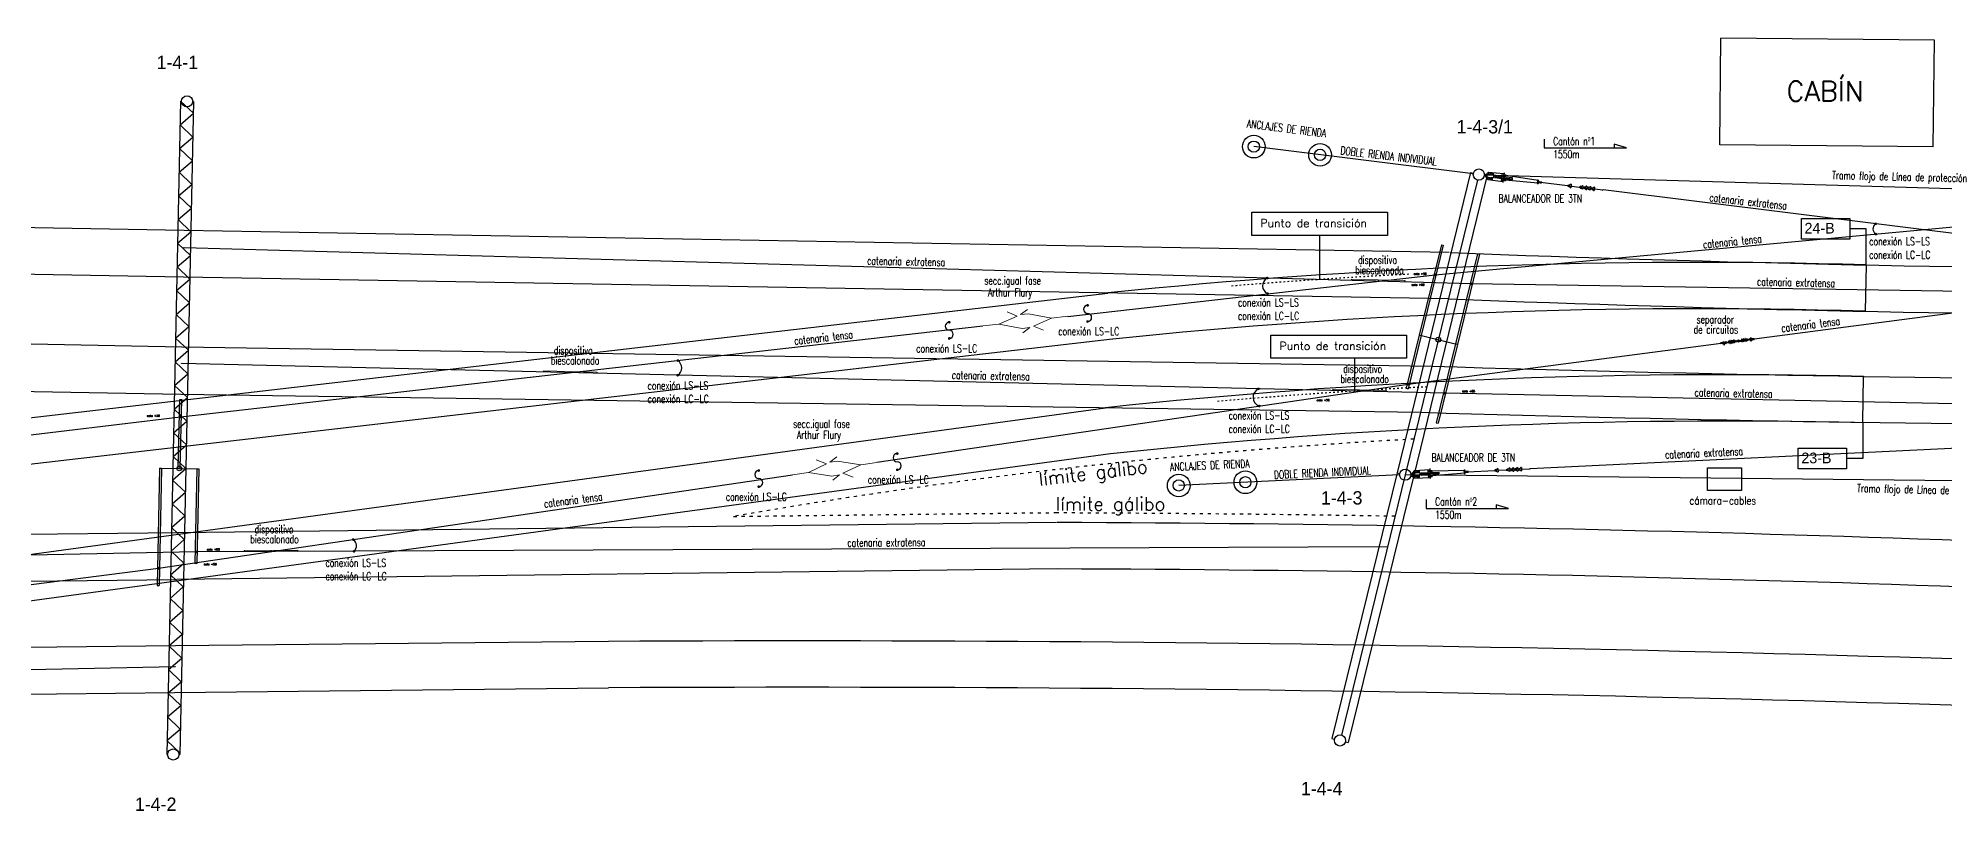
# Model space of a CAD drawing. Header units: millimetres. Extents: x -25718 to 390904, y -15119 to 121027.
# Drawn here: x 132592 to 204080, y 808 to 29787 of the extents above; entities that cross this region are included whole.
import ezdxf

# ---------------------------------------------------------------- set-up
doc = ezdxf.new("R2010")
doc.units = ezdxf.units.MM
doc.linetypes.add('ACAD_ISO03W100', pattern=[30, 12, -18])
doc.linetypes.add('CENTER', pattern=[50.8, 31.75, -6.35, 6.35, -6.35])
doc.layers.add('02 L d C', color=7, linetype='Continuous', lineweight=5)
doc.layers.add('cotas LC-LS', color=8, linetype='Continuous', lineweight=5)
for name, color, linetype in [('motores de cambio', 3, 'Continuous'), ('obras de enlaces', 4, 'Continuous'), ('seccionador misma fase', 7, 'Continuous'), ('Textos catenaria', 7, 'Continuous')]:
    doc.layers.add(name, color=color, linetype=linetype)
doc.styles.add('SIMPLEX', font='simplex.shx', dxfattribs={"width": 0.75})
doc.linetypes.add('ZIGZAG', pattern='A,0.00254,-5.08,[131,ltypeshp.shx,S=5.08,R=0,X=-5.08,Y=0],-10.16,[131,ltypeshp.shx,S=5.08,R=180,X=5.08,Y=0],-5.08', length=20.32254)

# ---------------------------------------------------------------- blocks, each defined once
blk = doc.blocks.new('Balanceador vista en planta')
at = {"color": 3}
for p, q in [((210, 0), (234, 0)), ((258, 28), (234, 0)), ((258, 52), (258, -52)), ((258, 52), (550, 52)), ((354, 141), (278, 52)), ((306, 52), (306, -52)), ((354, 141), (930, 150)), ((354, 141), (354, 52)), ((354, 52), (478, 127)), ((478, 127), (532, 127)), ((478, 116), (532, 116)), ((478, 60), (478, 116)), ((532, 60), (478, 60)), ((532, 116), (532, 60)), ((550, 52), (550, -52)), ((600, 40), (600, -40)), ((600, 40), (1260, 40)), ((600, 0), (1260, 0)), ((857, 113), (857, 40)), ((857, 113), (1003, 113)), ((857, 96), (1003, 64)), ((930, 186), (930, -186)), ((1003, 113), (1003, 40)), ((2230, 50), (1003, 91)), ((1260, 40), (1260, -40)), ((2206, 41), (2206, -41)), ((2254, 41), (2254, -41)), ((2254, 24), (2365, 24)), ((2320, 19), (2365, 19)), ((2320, 19), (2320, -19)), ((2336, 0), (3350, 0)), ((2350, 33), (2350, -33)), ((2365, 24), (2365, 19)), ((3345, 10), (3379, 10)), ((3399, 32), (3431, 32)), ((3481, 65), (3481, -65)), ((3496, 0), (3481, 0)), ((3492, 6), (3500, 6)), ((3500, 6), (3505, 0)), ((3500, -6), (3505, 0)), ((3505, 0), (3796, 0)), ((3791, 10), (3825, 10)), ((3845, 32), (3877, 32)), ((3927, 65), (3927, -65)), ((3942, 0), (3927, 0)), ((3937, 10), (3971, 10)), ((3991, 32), (4023, 32)), ((4073, 65), (4073, -65)), ((4083, 10), (4117, 10)), ((4137, 32), (4169, 32)), ((4219, 65), (4219, -65)), ((4234, 0), (4219, 0)), ((4229, 10), (4263, 10)), ((4283, 32), (4315, 32)), ((4365, 65), (4365, -65)), ((4380, 0), (4365, 0)), ((4376, 6), (4384, 6)), ((4384, 6), (4384, -6)), ((4391, 6), (4384, 6)), ((4384, 0), (4680, 0)), ((4676, 6), (4684, 6)), ((4684, 6), (4684, -6)), ((4684, 0), (4695, 0)), ((234, 0), (258, -28)), ((258, -52), (550, -52)), ((278, -52), (354, -142)), ((354, -52), (354, -142)), ((354, -52), (478, -127)), ((354, -142), (930, -150)), ((532, -60), (478, -60)), ((478, -60), (478, -116)), ((478, -116), (532, -116)), ((478, -127), (532, -127)), ((532, -116), (532, -60)), ((600, -40), (1260, -40)), ((857, -40), (857, -113)), ((857, -96), (1003, -64)), ((857, -113), (1003, -113)), ((1003, -40), (1003, -113)), ((2230, -50), (1003, -91)), ((2254, -24), (2365, -24)), ((2320, -19), (2365, -19)), ((2365, -19), (2365, -24)), ((3345, -10), (3379, -10)), ((3399, -32), (3431, -32)), ((3492, -6), (3500, -6)), ((3791, -10), (3825, -10)), ((3845, -32), (3877, -32)), ((3937, -10), (3971, -10)), ((3991, -32), (4023, -32)), ((4088, 0), (4073, 0)), ((4083, -10), (4117, -10)), ((4137, -32), (4169, -32)), ((4229, -10), (4263, -10)), ((4283, -32), (4315, -32)), ((4376, -6), (4384, -6)), ((4391, -6), (4384, -6)), ((4676, -6), (4684, -6))]:
    blk.add_line(p, q, dxfattribs=at)
blk.add_circle((0, 0), 1.96, dxfattribs=at)
for centre, radius, start, end in [((2230, 41), 24, 360, 180), ((3415, -2), 38, 114.82339, 176.74498), ((3495, -5), 73.9, 135.70921, 176.45177), ((3488, -2), 67.2, 96.0093, 133.36391), ((3861, -2), 38, 114.82339, 176.74498), ((3941, -5), 73.9, 135.70921, 176.45177), ((3934, -2), 67.2, 96.0093, 133.36391), ((4007, -2), 38, 114.82339, 176.74498), ((4087, -5), 73.9, 135.70921, 176.45177), ((4080, -2), 67.2, 96.0093, 133.36391), ((4153, -2), 38, 114.82339, 176.74498), ((4233, -5), 73.9, 135.70921, 176.45177), ((4226, -2), 67.2, 96.0093, 133.36391), ((4299, -2), 38, 114.82339, 176.74498), ((4379, -5), 73.9, 135.70921, 176.45177), ((4372, -2), 67.2, 96.0093, 133.36391), ((2230, -41), 24, 180, 360), ((3415, 2), 38, 183.25502, 245.17661), ((3495, 5), 73.9, 183.54823, 224.29079), ((3488, 2), 67.2, 226.63609, 263.9907), ((3861, 2), 38, 183.25502, 245.17661), ((3941, 5), 73.9, 183.54823, 224.29079), ((3934, 2), 67.2, 226.63609, 263.9907), ((4007, 2), 38, 183.25502, 245.17661), ((4087, 5), 73.9, 183.54823, 224.29079), ((4080, 2), 67.2, 226.63609, 263.9907), ((4153, 2), 38, 183.25502, 245.17661), ((4233, 5), 73.9, 183.54823, 224.29079), ((4226, 2), 67.2, 226.63609, 263.9907), ((4299, 2), 38, 183.25502, 245.17661), ((4379, 5), 73.9, 183.54823, 224.29079), ((4372, 2), 67.2, 226.63609, 263.9907)]:
    blk.add_arc(centre, radius, start, end, dxfattribs=at)
blk = doc.blocks.new('secc Arthur Flury')
at = {"layer": 'seccionador misma fase', "lineweight": 18}
for p, q in [((0, 0), (0.608, 0)), ((0.608, 0), (1.32, 0.22)), ((0.608, 0), (1.452, -0.261)), ((1.32, 0.22), (0.959, 0.42)), ((1.452, 0.261), (1.738, 0.42)), ((1.452, 0.261), (1.748, 0.261)), ((2.592, 0), (1.748, 0.261)), ((2.592, 0), (1.88, -0.22)), ((2.592, 0), (3.2, 0)), ((1.748, -0.261), (1.452, -0.261)), ((1.748, -0.261), (1.462, -0.42)), ((1.88, -0.22), (2.241, -0.42))]:
    blk.add_line(p, q, dxfattribs=at)
blk = doc.blocks.new('Separación de fase 2 aisladores orgánicos 33kV')
for p, q in [((0, 20), (0, -20)), ((7, 20), (0, 20)), ((8, 19), (8, -19)), ((67, 24), (10, 16)), ((68, 25), (68, 25)), ((69, 26), (99, 26)), ((70, -12), (70, 12)), ((150, 17), (75, 17)), ((95, 8), (95, -8)), ((95, 8), (225, 8)), ((150, 27), (100, 27)), ((100, 27), (100, 27)), ((150, 27), (150, 17)), ((169, 19), (169, 9)), ((169, 19), (229, 19)), ((169, 9), (229, 9)), ((187, 9), (187, 8)), ((203, 9), (203, 8)), ((225, 8), (225, -8)), ((229, 19), (232, 16)), ((229, 9), (229, -10)), ((232, 16), (292, 16)), ((292, 16), (292, -16)), ((297, 16), (324, 16)), ((297, 16), (297, -16)), ((327, 52), (324, 16)), ((324, 16), (324, -16)), ((332, 52), (334, 16)), ((334, 16), (356, 16)), ((334, 16), (334, -16)), ((359, 52), (356, 16)), ((356, 16), (356, -16)), ((364, 52), (366, 16)), ((366, 16), (388, 16)), ((366, 16), (366, -16)), ((391, 52), (388, 16)), ((388, 16), (388, -16)), ((396, 52), (398, 16)), ((398, 16), (420, 16)), ((398, 16), (398, -16)), ((423, 52), (420, 16)), ((420, 16), (420, -16)), ((428, 52), (430, 16)), ((430, 16), (452, 16)), ((430, 16), (430, -16)), ((455, 52), (452, 16)), ((452, 16), (452, -16)), ((460, 52), (462, 16)), ((462, 16), (484, 16)), ((462, 16), (462, -16)), ((487, 52), (484, 16)), ((484, 16), (484, -16)), ((492, 52), (494, 16)), ((494, 16), (516, 16)), ((494, 16), (494, -16)), ((519, 52), (516, 16)), ((516, 16), (516, -16)), ((524, 52), (526, 16)), ((526, 16), (553, 16)), ((526, 16), (526, -16)), ((553, 16), (553, -16)), ((558, 16), (618, 16)), ((558, 16), (558, -16)), ((634, 7), (618, 16)), ((694, 7), (634, 7)), ((642, 19), (642, 9)), ((642, 19), (702, 19)), ((642, 9), (702, 9)), ((668, 0), (668, 0)), ((694, 7), (694, -7)), ((702, 19), (705, 16)), ((702, 9), (702, -10)), ((705, 16), (765, 16)), ((765, 16), (765, -16)), ((770, 16), (797, 16)), ((770, 16), (770, -16)), ((800, 52), (797, 16)), ((797, 16), (797, -16)), ((805, 52), (807, 16)), ((807, 16), (829, 16)), ((807, 16), (807, -16)), ((832, 52), (829, 16)), ((829, 16), (829, -16)), ((837, 52), (839, 16)), ((839, 16), (861, 16)), ((839, 16), (839, -16)), ((864, 52), (861, 16)), ((861, 16), (861, -16)), ((869, 52), (871, 16)), ((871, 16), (893, 16)), ((871, 16), (871, -16)), ((896, 52), (893, 16)), ((893, 16), (893, -16)), ((901, 52), (903, 16)), ((903, 16), (925, 16)), ((903, 16), (903, -16)), ((928, 52), (925, 16)), ((925, 16), (925, -16)), ((933, 52), (935, 16)), ((935, 16), (957, 16)), ((935, 16), (935, -16)), ((960, 52), (957, 16)), ((957, 16), (957, -16)), ((965, 52), (967, 16)), ((967, 16), (989, 16)), ((967, 16), (967, -16)), ((992, 52), (989, 16)), ((989, 16), (989, -16)), ((997, 52), (999, 16)), ((999, 16), (1026, 16)), ((999, 16), (999, -16)), ((1026, 16), (1026, -16)), ((1031, 16), (1091, 16)), ((1031, 16), (1031, -16)), ((1107, 7), (1091, 16)), ((1167, 7), (1107, 7)), ((1116, 27), (1116, 17)), ((1116, 27), (1166, 27)), ((1116, 17), (1131, 17)), ((1130, 27), (1130, 17)), ((1141, 0), (1141, 0)), ((1151, 17), (1191, 17)), ((1152, 27), (1152, 17)), ((1166, 27), (1166, 27)), ((1197, 26), (1167, 26)), ((1167, 7), (1167, -7)), ((1196, -12), (1196, 12)), ((1198, 25), (1198, 25)), ((1199, 24), (1256, 16)), ((1258, 19), (1258, -19)), ((1259, 20), (1266, 20)), ((1266, 20), (1266, -20)), ((7, -20), (0, -20)), ((67, -24), (10, -16)), ((68, -25), (68, -25)), ((69, -26), (99, -26)), ((150, -17), (75, -17)), ((95, -8), (225, -8)), ((100, -28), (100, -27)), ((150, -28), (100, -28)), ((150, -28), (150, -17)), ((169, -10), (169, -20)), ((169, -10), (229, -10)), ((169, -20), (229, -20)), ((187, -8), (187, -10)), ((187, -20), (187, -31)), ((187, -31), (203, -31)), ((203, -8), (203, -10)), ((203, -20), (203, -31)), ((229, -20), (232, -16)), ((232, -16), (292, -16)), ((297, -16), (324, -16)), ((327, -53), (324, -16)), ((332, -53), (334, -16)), ((334, -16), (356, -16)), ((359, -53), (356, -16)), ((364, -53), (366, -16)), ((366, -16), (388, -16)), ((391, -53), (388, -16)), ((396, -53), (398, -16)), ((398, -16), (420, -16)), ((423, -53), (420, -16)), ((428, -53), (430, -16)), ((430, -16), (452, -16)), ((455, -53), (452, -16)), ((460, -53), (462, -16)), ((462, -16), (484, -16)), ((487, -53), (484, -16)), ((492, -53), (494, -16)), ((494, -16), (516, -16)), ((519, -53), (516, -16)), ((524, -53), (526, -16)), ((526, -16), (553, -16)), ((558, -16), (618, -16)), ((634, -7), (618, -16)), ((694, -7), (634, -7)), ((642, -10), (642, -20)), ((642, -10), (702, -10)), ((642, -20), (702, -20)), ((660, -20), (660, -31)), ((660, -31), (676, -31)), ((676, -20), (676, -31)), ((702, -20), (705, -16)), ((705, -16), (765, -16)), ((770, -16), (797, -16)), ((800, -53), (797, -16)), ((805, -53), (807, -16)), ((807, -16), (829, -16)), ((832, -53), (829, -16)), ((837, -53), (839, -16)), ((839, -16), (861, -16)), ((864, -53), (861, -16)), ((869, -53), (871, -16)), ((871, -16), (893, -16)), ((896, -53), (893, -16)), ((901, -53), (903, -16)), ((903, -16), (925, -16)), ((928, -53), (925, -16)), ((933, -53), (935, -16)), ((935, -16), (957, -16)), ((960, -53), (957, -16)), ((965, -53), (967, -16)), ((967, -16), (989, -16)), ((992, -53), (989, -16)), ((997, -53), (999, -16)), ((999, -16), (1026, -16)), ((1031, -16), (1091, -16)), ((1107, -7), (1091, -16)), ((1167, -7), (1107, -7)), ((1116, -28), (1116, -17)), ((1116, -17), (1131, -17)), ((1116, -28), (1166, -28)), ((1130, -28), (1130, -17)), ((1151, -17), (1191, -17)), ((1152, -28), (1152, -17)), ((1166, -28), (1166, -27)), ((1197, -26), (1167, -26)), ((1198, -25), (1198, -25)), ((1199, -24), (1256, -16)), ((1259, -20), (1266, -20))]:
    blk.add_line(p, q)
at = {"linetype": 'Continuous'}
for p, q in [((110, 40), (108, 39)), ((108, 28), (108, 39)), ((142, 28), (108, 28)), ((110, 40), (140, 40)), ((110, 28), (110, 27)), ((116, 28), (116, 39)), ((116, 17), (116, 8)), ((134, 28), (134, 39)), ((134, 8), (134, 17)), ((142, 39), (140, 40)), ((140, 27), (140, 28)), ((142, 28), (142, 39)), ((1124, 39), (1126, 40)), ((1124, 28), (1124, 39)), ((1124, 28), (1158, 28)), ((1156, 40), (1126, 40)), ((1126, 27), (1126, 28)), ((1131, -28), (1131, 27)), ((1132, 28), (1132, 39)), ((1132, -28), (1132, 27)), ((1150, 28), (1150, 39)), ((1150, 27), (1150, -28)), ((1151, 27), (1151, -28)), ((1156, 40), (1158, 39)), ((1156, 28), (1156, 27)), ((1158, 28), (1158, 39)), ((108, -29), (110, -28)), ((108, -29), (108, -42)), ((108, -42), (110, -44)), ((110, -44), (140, -44)), ((115, -44), (115, -70)), ((115, -70), (135, -70)), ((115, -70), (116, -72)), ((115, -70), (116, -72)), ((116, -8), (116, -17)), ((116, -42), (116, -29)), ((116, -44), (116, -71)), ((116, -72), (134, -72)), ((123, -60), (127, -60)), ((123, -64), (127, -64)), ((134, -17), (134, -8)), ((134, -42), (134, -29)), ((134, -71), (134, -44)), ((134, -72), (135, -70)), ((135, -70), (135, -44)), ((140, -28), (142, -29)), ((140, -44), (142, -42)), ((142, -29), (142, -42)), ((1126, -28), (1124, -29)), ((1124, -29), (1124, -42)), ((1126, -44), (1124, -42)), ((1156, -44), (1126, -44)), ((1131, -70), (1131, -44)), ((1151, -70), (1131, -70)), ((1132, -72), (1131, -70)), ((1132, -42), (1132, -29)), ((1132, -71), (1132, -44)), ((1150, -72), (1132, -72)), ((1143, -60), (1139, -60)), ((1143, -64), (1139, -64)), ((1149, -42), (1149, -29)), ((1150, -44), (1150, -71)), ((1151, -70), (1150, -72)), ((1151, -70), (1150, -72)), ((1151, -44), (1151, -70)), ((1158, -29), (1156, -28)), ((1158, -42), (1156, -44)), ((1158, -29), (1158, -42))]:
    blk.add_line(p, q, dxfattribs=at)
at = {"linetype": 'CENTER'}
for p, q in [((119, -62), (131, -62)), ((1147, -62), (1135, -62))]:
    blk.add_line(p, q, dxfattribs=at)
for centre in [(195, 0), (668, 0)]:
    blk.add_circle(centre, 0.195)
for centre, radius, start, end in [((7, 19), 1, 359.99999, 89.99999), ((10, 18), 2, 179.99999, 275.49999), ((67, 25), 1, 275.49999, 359.99999), ((69, 25), 1, 89.99999, 179.99999), ((75, 12), 5, 89.99999, 179.99999), ((99, 27), 1, 269.99999, 349.99999), ((195, 19), 13.6, 359.99999, 179.99999), ((295, 16), 2.5, 359.99999, 179.99999), ((329, 52), 2.5, 359.99999, 179.99999), ((361, 52), 2.5, 359.99999, 179.99999), ((393, 52), 2.5, 359.99999, 179.99999), ((425, 52), 2.5, 359.99999, 179.99999), ((457, 52), 2.5, 359.99999, 179.99999), ((489, 52), 2.5, 359.99999, 179.99999), ((521, 52), 2.5, 359.99999, 179.99999), ((556, 16), 2.5, 359.99999, 179.99999), ((668, 19), 13.6, 359.99999, 179.99999), ((768, 16), 2.5, 359.99999, 179.99999), ((802, 52), 2.5, 359.99999, 179.99999), ((834, 52), 2.5, 359.99999, 179.99999), ((866, 52), 2.5, 359.99999, 179.99999), ((898, 52), 2.5, 359.99999, 179.99999), ((930, 52), 2.5, 359.99999, 179.99999), ((962, 52), 2.5, 359.99999, 179.99999), ((994, 52), 2.5, 359.99999, 179.99999), ((1029, 16), 2.5, 359.99999, 179.99999), ((1167, 27), 1, 189.99999, 269.99999), ((1191, 12), 5, 359.99999, 89.99999), ((1197, 25), 1, 359.99999, 89.99999), ((1199, 25), 1, 179.99999, 264.49999), ((1256, 18), 2, 264.49999, 359.99999), ((1259, 19), 1, 89.99999, 179.99999), ((7, -19), 1, 269.99999, 359.99999), ((10, -18), 2, 84.49999, 179.99999), ((67, -25), 1, 359.99999, 84.49999), ((69, -25), 1, 179.99999, 269.99999), ((75, -12), 5, 179.99999, 269.99999), ((99, -27), 1, 9.99999, 89.99999), ((295, -16), 2.5, 179.99999, 359.99999), ((329, -53), 2.5, 179.99999, 359.99999), ((361, -53), 2.5, 179.99999, 359.99999), ((393, -53), 2.5, 179.99999, 359.99999), ((425, -53), 2.5, 179.99999, 359.99999), ((457, -53), 2.5, 179.99999, 359.99999), ((489, -53), 2.5, 179.99999, 359.99999), ((521, -53), 2.5, 179.99999, 359.99999), ((556, -16), 2.5, 179.99999, 359.99999), ((768, -16), 2.5, 179.99999, 359.99999), ((802, -53), 2.5, 179.99999, 359.99999), ((834, -53), 2.5, 179.99999, 359.99999), ((866, -53), 2.5, 179.99999, 359.99999), ((898, -53), 2.5, 179.99999, 359.99999), ((930, -53), 2.5, 179.99999, 359.99999), ((962, -53), 2.5, 179.99999, 359.99999), ((994, -53), 2.5, 179.99999, 359.99999), ((1029, -16), 2.5, 179.99999, 359.99999), ((1167, -27), 1, 89.99999, 169.99999), ((1191, -12), 5, 269.99999, 359.99999), ((1197, -25), 1, 269.99999, 359.99999), ((1199, -25), 1, 95.49999, 179.99999), ((1256, -18), 2, 359.99999, 95.49999), ((1259, -19), 1, 179.99999, 269.99999)]:
    blk.add_arc(centre, radius, start, end)
at = {"linetype": 'Continuous'}
for centre, radius, start, end in [((112, -35), 7.55, 55.61574, 124.38424), ((112, -36), 7.55, 235.61574, 304.38424), ((125, -56), 28.2, 72.41204, 107.58795), ((125, -15), 28.2, 252.41204, 287.58795), ((123, -62), 2, 89.74766, 270.25236), ((127, -62), 2, 269.64313, 90.00001), ((138, -35), 7.55, 55.61574, 124.38424), ((138, -36), 7.55, 235.61574, 304.38424), ((1128, -35), 7.55, 55.61574, 124.38424), ((1128, -36), 7.55, 235.61574, 304.38424), ((1141, -56), 28.2, 72.41204, 107.58795), ((1141, -15), 28.2, 252.41204, 287.58795), ((1139, -62), 2, 89.99998, 270.35685), ((1143, -62), 2, 269.74763, 90.25233), ((1154, -35), 7.55, 55.61574, 124.38424), ((1154, -36), 7.55, 235.61574, 304.38424)]:
    blk.add_arc(centre, radius, start, end, dxfattribs=at)
for points, knots in [([(108, 39), (108, 39), (109, 39), (110, 40), (111, 40), (112, 40)], [0, 0, 0, 0, 0.211362, 0.603076, 1, 1, 1, 1]), ([(112, 40), (112, 40), (114, 40), (115, 39), (116, 39)], [0, 0, 0, 0, 0.232368, 1, 1, 1, 1]), ([(116, 39), (118, 39), (121, 40), (124, 40), (125, 40)], [0, 0, 0, 0, 0.495457, 1, 1, 1, 1]), ([(125, 40), (125, 40), (127, 40), (130, 40), (132, 39), (134, 39)], [0, 0, 0, 0, 0.070098, 0.530788, 1, 1, 1, 1]), ([(134, 39), (134, 39), (136, 40), (137, 40), (138, 40)], [0, 0, 0, 0, 0.495461, 1, 1, 1, 1]), ([(138, 40), (138, 40), (139, 40), (140, 40), (142, 39), (142, 39)], [0, 0, 0, 0, 0.070096, 0.53079, 1, 1, 1, 1]), ([(1128, 40), (1128, 40), (1127, 40), (1126, 40), (1124, 39), (1124, 39)], [0, 0, 0, 0, 0.070096, 0.53079, 1, 1, 1, 1]), ([(1132, 39), (1132, 39), (1130, 40), (1129, 40), (1128, 40)], [0, 0, 0, 0, 0.495461, 1, 1, 1, 1]), ([(1141, 40), (1141, 40), (1139, 40), (1136, 40), (1134, 39), (1132, 39)], [0, 0, 0, 0, 0.070098, 0.530788, 1, 1, 1, 1]), ([(1150, 39), (1148, 39), (1145, 40), (1142, 40), (1141, 40)], [0, 0, 0, 0, 0.495457, 1, 1, 1, 1]), ([(1154, 40), (1154, 40), (1152, 40), (1151, 39), (1150, 39)], [0, 0, 0, 0, 0.232368, 1, 1, 1, 1]), ([(1158, 39), (1158, 39), (1157, 39), (1156, 40), (1155, 40), (1154, 40)], [0, 0, 0, 0, 0.211362, 0.603076, 1, 1, 1, 1])]:
    blk.add_open_spline(points, degree=3, knots=knots, dxfattribs=at)
blk = doc.blocks.new('biescalonado')
at = {"color": 4}
for p, q in [((0.028, 0.042), (0, 0)), ((1.695, -1.058), (1.668, -1.099))]:
    blk.add_line(p, q, dxfattribs=at)
at = {"color": 4, "const_width": 0.0125}
for points in [[(-0.006, 0, 1), (0.006, 0, 1)], [(1.662, -1.099, 1), (1.674, -1.099, 1)]]:
    blk.add_lwpolyline(points, format="xyb", close=True, dxfattribs=at)
at = {"layer": '02 L d C', "color": 4}
blk.add_line((0.028, 0.042), (1.695, -1.058), dxfattribs=at)

msp = doc.modelspace()

# ---------------------------------------------------------------- linework, layer by layer
for p, q in [((195646, 25787), (195685, 29787)), ((203646, 25710), (203685, 29710)), ((189062, 26000), (189062, 25669)), ((192148, 25669), (191682, 25805)), ((191682, 25805), (191682, 25669)), ((186399, 24696), (178172, 25717)), ((189062, 25669), (192148, 25669)), ((180637, 22391), (180637, 20735)), ((185204, 22041), (185275, 22024)), ((186563, 21702), (186633, 21684)), ((201125, 21282), (201090, 19542)), ((182834, 20724), (182833, 20674)), ((184373, 18653), (184444, 18636)), ((184409, 18644), (185768, 18311)), ((185804, 18302), (185733, 18320)), ((152535, 17289), (152534, 17239)), ((181951, 17783), (181951, 16550)), ((182136, 16596), (182135, 16546)), ((183884, 16656), (183955, 16639)), ((201005, 15379), (201033, 17102)), ((137848, 13651), (137903, 16234)), ((137903, 16234), (137976, 16232)), ((137921, 13649), (137976, 16232)), ((185008, 15364), (185079, 15346)), ((137148, 13666), (137221, 13664)), ((137185, 13665), (138585, 13635)), ((138548, 13636), (138621, 13634)), ((183637, 13404), (175356, 13012)), ((184637, 12483), (184637, 12152)), ((187723, 12152), (187256, 12288)), ((187256, 12288), (187256, 12152)), ((184637, 12152), (187723, 12152)), ((138473, 10093), (138546, 10091)), ((141318, 10579), (141319, 10529)), ((137054, 9258), (137127, 9257)), ((137411, 2927), (137446, 2927)), ((137866, 2918), (137901, 2917))]:
    msp.add_line(p, q)
at = {"linetype": 'Continuous'}
for p, q in [((203685, 29710), (195685, 29787)), ((203646, 25710), (195646, 25787))]:
    msp.add_line(p, q, dxfattribs=at)
at = {"color": 3}
for p, q in [((137933, 27422), (137411, 2927)), ((138423, 27412), (137901, 2917)), ((137933, 27422), (137968, 27421)), ((137933, 27422), (138413, 26967)), ((138388, 27412), (138423, 27412)), ((137914, 26534), (138413, 26967)), ((137914, 26534), (138395, 26079)), ((137895, 25646), (138395, 26079)), ((137876, 24758), (138376, 25191)), ((137895, 25646), (138376, 25191)), ((137876, 24758), (138357, 24303)), ((186301, 24745), (183541, 13489)), ((186557, 24466), (183847, 13414)), ((186913, 24595), (184153, 13339)), ((186301, 24745), (186403, 24720)), ((186811, 24620), (186913, 24595)), ((137857, 23869), (138357, 24303)), ((137857, 23869), (138338, 23415)), ((137838, 22981), (138338, 23415)), ((137838, 22981), (138319, 22527)), ((137819, 22093), (138319, 22527)), ((137801, 21205), (138300, 21639)), ((137819, 22093), (138300, 21639)), ((137782, 20317), (138281, 20751)), ((137801, 21205), (138281, 20751)), ((137782, 20317), (138262, 19862)), ((137763, 19429), (138262, 19862)), ((137763, 19429), (138243, 18974)), ((137744, 18541), (138243, 18974)), ((137725, 17653), (138224, 18086)), ((137744, 18541), (138224, 18086)), ((137706, 16764), (138205, 17198)), ((137725, 17653), (138205, 17198)), ((137706, 16764), (138186, 16310)), ((137687, 15876), (138186, 16310)), ((137687, 15876), (138168, 15422)), ((137668, 14988), (138168, 15422)), ((137649, 14100), (138149, 14534)), ((137668, 14988), (138149, 14534)), ((137630, 13212), (138130, 13646)), ((137649, 14100), (138130, 13646)), ((137630, 13212), (138111, 12757)), ((183541, 13489), (181097, 3524)), ((183847, 13414), (181453, 3653)), ((184153, 13339), (181709, 3374)), ((183541, 13489), (183643, 13464)), ((184051, 13364), (184153, 13339)), ((137611, 12324), (138111, 12757)), ((137611, 12324), (138092, 11869)), ((137592, 11436), (138092, 11869)), ((137574, 10548), (138073, 10981)), ((137592, 11436), (138073, 10981)), ((137555, 9659), (138054, 10093)), ((137574, 10548), (138054, 10093)), ((137555, 9659), (138035, 9205)), ((137536, 8771), (138035, 9205)), ((137536, 8771), (138016, 8317)), ((137517, 7883), (138016, 8317)), ((137517, 7883), (137997, 7429)), ((137498, 6995), (137997, 7429)), ((137479, 6107), (137978, 6541)), ((137498, 6995), (137978, 6541)), ((137479, 6107), (137959, 5652)), ((137460, 5219), (137959, 5652)), ((137460, 5219), (137940, 4764)), ((137441, 4331), (137940, 4764)), ((137441, 4331), (137922, 3876)), ((137422, 3443), (137922, 3876)), ((137422, 3443), (137903, 2988)), ((181097, 3524), (181199, 3499)), ((181607, 3399), (181709, 3374))]:
    msp.add_line(p, q, dxfattribs=at)
at = {"color": 5}
for p, q in [((186399, 24696), (178172, 25717)), ((215973, 21024), (191267, 24092)), ((216134, 14973), (188536, 13641))]:
    msp.add_line(p, q, dxfattribs=at)
at = {"color": 11, "linetype": 'ZIGZAG', "ltscale": 10}
for p, q in [((186817, 24664), (216012, 23801)), ((215260, 13058), (183847, 13414))]:
    msp.add_line(p, q, dxfattribs=at)
at = {"color": 8}
for p, q in [((138069, 22568), (95934, 23320)), ((185494, 21748), (138068, 22568)), ((138038, 20828), (95902, 21581)), ((185464, 20008), (138038, 20828)), ((106713, 12601), (172698, 20229)), ((95854, 19021), (137982, 18209)), ((172878, 18498), (106958, 10879)), ((137982, 18209), (184845, 17483)), ((95821, 17261), (137944, 16429)), ((118128, 8501), (172610, 15926)), ((137944, 16429), (184421, 15754)), ((172795, 14196), (118354, 6776)), ((170775, 11622), (137833, 11231)), ((137833, 11231), (99695, 10798)), ((99678, 9038), (137796, 9491)), ((170796, 9882), (137796, 9491)), ((153972, 7163), (137743, 7001)), ((137743, 7001), (99655, 6559)), ((99639, 4819), (137706, 5242)), ((137706, 5242), (153982, 5423))]:
    msp.add_line(p, q, dxfattribs=at)
at = {"color": 6}
for p, q in [((184966, 20916), (211546, 23364)), ((171192, 19354), (184966, 20916)), ((183960, 16815), (215253, 20902)), ((137926, 15583), (168012, 18994)), ((164041, 13879), (183960, 16815)), ((120378, 13468), (137926, 15583)), ((137105, 9908), (160875, 13412)), ((124302, 8266), (137105, 9908))]:
    msp.add_line(p, q, dxfattribs=at)
at = {"color": 1}
for p, q in [((186324, 20576), (138061, 21928)), ((216593, 20098), (186324, 20576)), ((185317, 16472), (137968, 17580)), ((214808, 15859), (185317, 16472)), ((138518, 10517), (98985, 9722)), ((183184, 10711), (138518, 10517)), ((137726, 6213), (98944, 5426))]:
    msp.add_line(p, q, dxfattribs=at)
at = {"color": 7}
for p, q in [((185204, 22041), (184373, 18653)), ((185275, 22024), (184444, 18636)), ((186563, 21702), (185733, 18320)), ((186633, 21684), (185804, 18302)), ((184373, 18653), (183884, 16656)), ((184444, 18636), (183955, 16639)), ((185733, 18320), (185008, 15364)), ((185804, 18302), (185079, 15346)), ((137148, 13666), (137054, 9258)), ((137221, 13664), (137127, 9257)), ((138548, 13636), (138473, 10093)), ((138621, 13634), (138546, 10091))]:
    msp.add_line(p, q, dxfattribs=at)
at = {"color": 8, "linetype": 'ACAD_ISO03W100', "ltscale": 10}
msp.add_line((170788, 11982), (158584, 11838), dxfattribs=at)
for points in [[(178093, 23258), (183182, 23258), (183182, 22391), (178093, 22391)], [(178810, 18650), (183899, 18650), (183899, 17783), (178810, 17783)], [(195180, 13672), (196460, 13672), (196460, 12819), (195180, 12819)]]:
    msp.add_lwpolyline(points, close=True)
at = {"const_width": 50}
for points in [[(201460, 22823, 1), (201510, 22823, 1)], [(201467, 22438, 1), (201517, 22438, 1)], [(178646, 20790, 1), (178696, 20790, 1)], [(184941, 20916, 1), (184991, 20916, 1)], [(178666, 20204, 1), (178716, 20204, 1)], [(186299, 20576, 1), (186349, 20576, 1)], [(171914, 19766, 1), (171964, 19766, 1)], [(166726, 19133, 1), (166776, 19133, 1)], [(171914, 19160, 1), (171964, 19160, 1)], [(166726, 18527, 1), (166776, 18527, 1)], [(156545, 17145, 1), (156595, 17145, 1)], [(156550, 17697, 1), (156600, 17697, 1)], [(178321, 16635, 1), (178371, 16635, 1)], [(183935, 16815, 1), (183985, 16815, 1)], [(185292, 16472, 1), (185342, 16472, 1)], [(178347, 15991, 1), (178397, 15991, 1)], [(137901, 15583, 1), (137951, 15583, 1)], [(159586, 13572, 1), (159636, 13572, 1)], [(164775, 14205, 1), (164825, 14205, 1)], [(164775, 13598, 1), (164825, 13598, 1)], [(159586, 12965, 1), (159636, 12965, 1)], [(144381, 10984, 1), (144431, 10984, 1)], [(138493, 10517, 1), (138543, 10517, 1)], [(144409, 10542, 1), (144459, 10542, 1)], [(137080, 9908, 1), (137130, 9908, 1)]]:
    msp.add_lwpolyline(points, format="xyb", close=True, dxfattribs=at)
for centre, radius in [((138178, 27417), 210), ((178172, 25717), 425), ((178172, 25717), 212), ((180653, 25409), 425), ((180653, 25409), 212), ((186607, 24670), 210), ((185089, 18478), 90), ((137885, 13650), 90), ((183847, 13414), 210), ((175356, 13012), 425), ((175356, 13012), 212), ((177853, 13130), 425), ((177853, 13130), 212), ((181403, 3449), 210), ((137656, 2922), 210)]:
    msp.add_circle(centre, radius)
at = {"color": 2}
for centre in [(138061, 21928), (185624, 20662), (137968, 17580), (184601, 16488), (137818, 10514), (137726, 6213)]:
    msp.add_circle(centre, 4, dxfattribs=at)
for centre, radius, start, end in [((201610, 22633), 228, 123.41779, 238.89175), ((178823, 20502), 326, 117.82007, 246.08746), ((171939, 19615), 152, 90, 270), ((171939, 19311), 152, 270, 90), ((166751, 18982), 152, 90, 270), ((166751, 18679), 152, 270, 90), ((156387, 17422), 333, 303.35697, 55.73888), ((178487, 16318), 347, 114.06032, 250.61104), ((164800, 14053), 152, 90, 270), ((164800, 13750), 152, 270, 90), ((159611, 13420), 152, 90, 270), ((159611, 13117), 152, 270, 90), ((144241, 10752), 285, 312.62794, 54.58898)]:
    msp.add_arc(centre, radius, start, end)
at = {"color": 8}
for centre, radius, start, end in [((217973, 847543), 826433, 267.750363, 271.947339), ((194791, -191997), 213373, 88.2987, 95.94299), ((194791, -191997), 211633, 88.2987, 95.94299), ((217973, 847543), 828173, 267.750363, 271.947339), ((195859, -201964), 219127, 88.64705, 96.09039), ((218795, 1114334), 1097376, 268.227111, 271.412963), ((218470, 1154250), 1139005, 268.286974, 271.368884), ((195859, -201964), 217387, 88.64705, 96.09039), ((166729, -1038041), 1049671, 86.557178, 89.777656), ((166729, -1038041), 1047931, 86.557178, 89.777656), ((161192, -1375536), 1382718, 87.166979, 90.299167), ((161192, -1375536), 1380978, 87.166979, 90.299167)]:
    msp.add_arc(centre, radius, start, end, dxfattribs=at)
at = {"color": 2, "linetype": 'ACAD_ISO03W100', "ltscale": 5}
for centre, radius, start, end in [((194791, -191997), 213203, 92.90535, 94.7074), ((195859, -201964), 218957, 92.93338, 94.99009)]:
    msp.add_arc(centre, radius, start, end, dxfattribs=at)
at = {"color": 8, "linetype": 'ACAD_ISO03W100', "ltscale": 10}
for centre, radius, start, end in [((195859, -201964), 217027, 93.08643, 99.88968), ((166729, -1038041), 1050031, 89.086763, 89.778559)]:
    msp.add_arc(centre, radius, start, end, dxfattribs=at)
at = {"layer": 'motores de cambio'}
for p, q in [((198704, 23029), (200515, 23029)), ((198704, 22247), (198704, 23029)), ((200515, 23029), (200515, 22247)), ((200515, 22247), (198704, 22247)), ((201125, 22638), (200515, 22638)), ((201125, 21282), (201125, 22638)), ((201005, 15379), (201005, 14022)), ((198584, 14413), (200395, 14413)), ((198584, 13632), (198584, 14413)), ((200395, 14413), (200395, 13632)), ((200395, 13632), (198584, 13632)), ((201005, 14022), (200395, 14022))]:
    msp.add_line(p, q, dxfattribs=at)

# ---------------------------------------------------------------- block references
for name, p, rotation in [('Balanceador vista en planta', (186607, 24670), 352.923125314469), ('Separación de fase 2 aisladores orgánicos 33kV', (195673, 18345), 7.441116444890381), ('Balanceador vista en planta', (183847, 13414), 2.778687655803582)]:
    msp.add_blockref(name, p, dxfattribs=dict(rotation=rotation))
for p, xscale, yscale, zscale, rotation in [((181835, 20700), 999.9999999929614, 999.9999999929614, 999.9999999929614, 31.86588597071756), ((151535, 17262), 999.9999999929612, 999.9999999929612, 999.9999999929612, 32.04975511514474), ((181136, 16569), 999.9999999929616, 999.9999999929616, 999.9999999929616, 32.0497551151467), ((140320, 10524), 999.999999992961, 999.999999992961, 999.999999992961, 33.6403424577491)]:
    msp.add_blockref('biescalonado', p, dxfattribs=dict(xscale=xscale, yscale=yscale, zscale=zscale, rotation=rotation))
at = {"layer": 'cotas LC-LS', "xscale": 999.9999999977618, "yscale": 999.9999999977618, "zscale": 999.9999999977618}
for p, rotation in [((168012, 18994), 6.467813841662352), ((160875, 13412), 8.386524582302172)]:
    msp.add_blockref('secc Arthur Flury', p, dxfattribs=dict(at, rotation=rotation))

# ---------------------------------------------------------------- texts
at = {"style": 'SIMPLEX'}
msp.add_text('CABÍN', height=750, dxfattribs=at).set_placement((198140, 27424))
at = {"style": 'SIMPLEX', "width": 0.7}
for s, rotation, p in [('ANCLAJES DE RIENDA', 352.81736, (177897, 26440)), ('DOBLE RIENDA INDIVIDUAL', 353.32327, (181405, 25431)), ('Tramo flojo de Línea de protección', 358.71147, (199847, 24500)), ('catenaria extratensa', 353.70561, (195236, 23672)), ('catenaria tensa', 5.85263, (195025, 21897)), ('catenaria extratensa', 358.83301, (163669, 21294)), ('catenaria extratensa', 358.83301, (197034, 20507)), ('catenaria tensa', 6.50979, (160953, 18283)), ('catenaria tensa', 7.29304, (197964, 18756)), ('catenaria extratensa', 358.83301, (166842, 17009)), ('catenaria extratensa', 358.83301, (194693, 16354)), ('catenaria extratensa', 2.66769, (193594, 14014)), ('ANCLAJES DE RIENDA', 2.6302, (175035, 13552)), ('DOBLE RIENDA INDIVIDUAL', 2.66416, (178931, 13261)), ('Tramo flojo de Línea de protección', 358.71147, (200784, 12763)), ('catenaria tensa', 7.29304, (151571, 12174)), ('catenaria extratensa', 0.45552, (162933, 10712))]:
    msp.add_text(s, height=300, rotation=rotation, dxfattribs=at).set_placement(p)
at = {"style": 'SIMPLEX'}
for s, width, p in [('Cantón nº1', 0.7, (189394, 25773)), ('1550m', 0.7, (189394, 25283)), ('BALANCEADOR DE 3TN', 0.7, (187344, 23623)), ('BALANCEADOR DE 3TN', 0.7, (184831, 13909)), ('Cantón nº2', 0.7, (184968, 12256)), ('cámara-cables', 0.8, (194503, 12296)), ('1550m', 0.7, (184968, 11766))]:
    msp.add_text(s, height=300, dxfattribs=dict(at, width=width)).set_placement(p)
at = {"color": 7, "style": 'SIMPLEX'}
for s, p in [('cota +50', (184164, 20913)), ('cota +00', (184085, 20504))]:
    msp.add_text(s, height=75, rotation=359.81613, dxfattribs=at).set_placement(p)
for s, p in [('cota +00', (185979, 16508)), ('cota +50', (180528, 16176)), ('cota +50', (136670, 15591)), ('cota +50', (138802, 10017)), ('cota +00', (138917, 10577))]:
    msp.add_text(s, height=75, dxfattribs=at).set_placement(p)
at = {"color": 3, "char_height": 500, "width": 8633.64, "attachment_point": 1}
for s, insert in [('1-4-1', (137031, 29128)), ('1-4-3/1', (185769, 26712)), ('1-4-3', (180683, 12797)), ('1-4-4', (179935, 1894)), ('1-4-2', (136218, 1308))]:
    msp.add_mtext(s, dxfattribs=dict(at, insert=insert))
at = {"layer": 'motores de cambio', "color": 7, "char_height": 400, "width": 250, "attachment_point": 1}
for s, insert in [('24-B', (198819, 22860)), ('23-B', (198699, 14244))]:
    msp.add_mtext(s, dxfattribs=dict(at, insert=insert))
at = {"layer": 'obras de enlaces', "style": 'SIMPLEX'}
for s, height, p in [('Punto de transición', 300, (178416, 22700)), ('Punto de transición', 300, (179134, 18092)), ('límite gálibo', 500, (170743, 12068))]:
    msp.add_text(s, height=height, dxfattribs=at).set_placement(p)
msp.add_text('límite gálibo', height=500, rotation=6.79679, dxfattribs=at).set_placement((170131, 12997))
at = {"layer": 'Textos catenaria', "style": 'SIMPLEX', "width": 0.7}
for s, p in [('conexión LS-LS', (201243, 22018)), ('dispositivo', (182082, 21319)), ('conexión LC-LC', (201243, 21512)), ('secc.igual fase', (168068, 20542)), ('biescalonado', (181972, 20938)), ('Arthur Flury', (168205, 20092)), ('conexión LS-LS', (177579, 19726)), ('conexión LC-LC', (177579, 19220)), ('separador', (194771, 19091)), ('conexión LS-LC', (170840, 18644)), ('de circuitos', (194661, 18710)), ('dispositivo', (151926, 17928)), ('conexión LS-LC', (165513, 18001)), ('biescalonado', (151816, 17547)), ('biescalonado', (181417, 16854)), ('dispositivo', (181527, 17235)), ('conexión LS-LS', (155442, 16609)), ('conexión LC-LC', (155442, 16104)), ('conexión LS-LS', (177226, 15490)), ('secc.igual fase', (160901, 15172)), ('Arthur Flury', (161038, 14759)), ('conexión LC-LC', (177226, 14984)), ('conexión LS-LC', (163700, 13082)), ('conexión LS-LC', (158374, 12439)), ('dispositivo', (140710, 11218)), ('biescalonado', (140547, 10848)), ('conexión LS-LS', (143363, 9963)), ('conexión LC-LC', (143363, 9458))]:
    msp.add_text(s, height=300, dxfattribs=at).set_placement(p)

doc.saveas('drawing.dxf')
